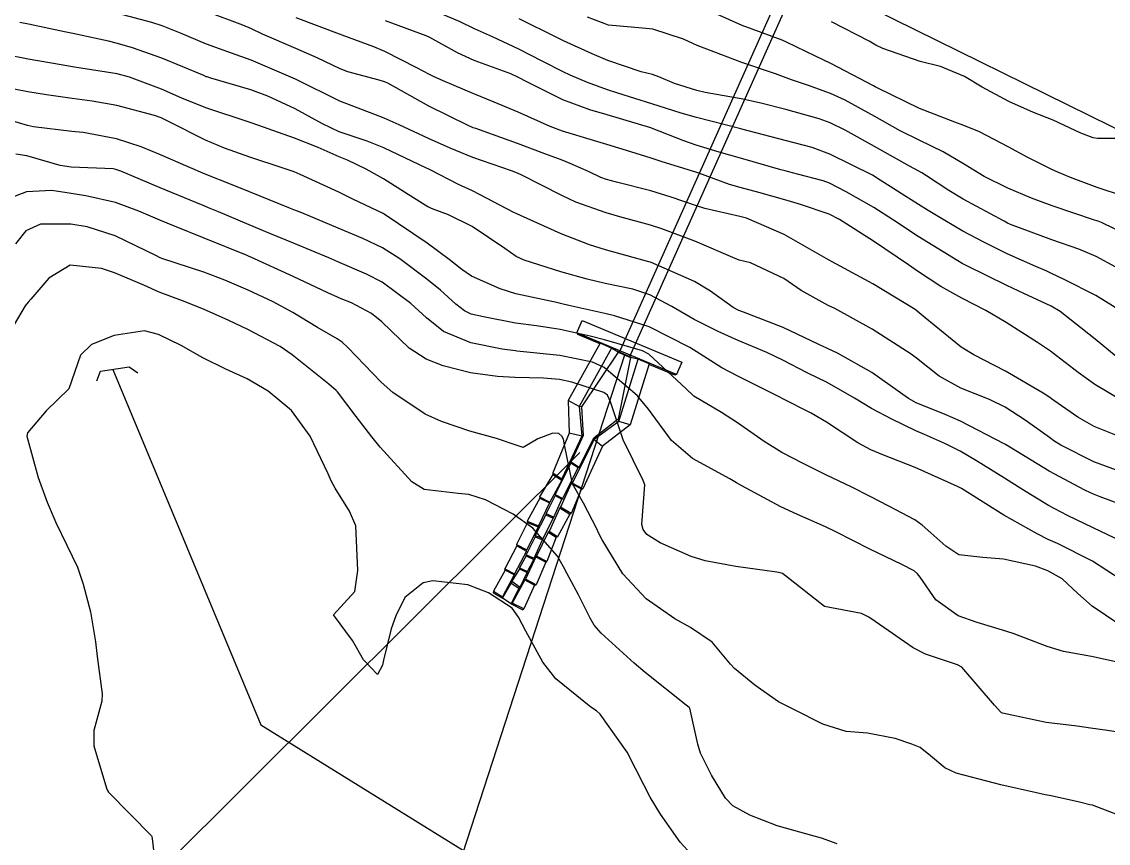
# Model space of a CAD drawing. Header units: metres. Extents: x 298520 to 308411, y 7433745 to 7450750.
# Drawn here: x 299781.34 to 299830.06, y 7449517.86 to 7449554.69 of the extents above; entities that cross this region are included whole.
import ezdxf

# ---------------------------------------------------------------- set-up
doc = ezdxf.new("R2010")
doc.units = ezdxf.units.M
doc.header["$LTSCALE"] = 10
doc.linetypes.add('CONTINUO', pattern=[0])
doc.linetypes.add('TRACEJADO', pattern=[8.7, 8, -0.7])
for name, color, linetype in [('Curvas de Nivel 1m', 11, 'Continuous'), ('Curvas de Nivel 5m', 15, 'Continuous'), ('GALERIA', 45, 'Continuous'), ('Hidrografia', 140, 'Continuous'), ('Linha Férrea', 251, 'TRACKS'), ('Pontes e viadutos', 190, 'Continuous'), ('TEXTO', 45, 'Continuous')]:
    doc.layers.add(name, color=color, linetype=linetype)
doc.linetypes.add('TRACKS', pattern='A,0.15,[130,ltypeshp.shx,S=0.25,R=0,X=0,Y=0],0.15', length=0.3)

msp = doc.modelspace()

# ---------------------------------------------------------------- linework, layer by layer
at = {"layer": 'Curvas de Nivel 1m', "flags": 128}
for points, elevation in [([(299830.545, 7449534.539), (299829.412, 7449534.955), (299827.926, 7449535.712), (299827.616, 7449535.908), (299827.426, 7449536.046), (299826.337, 7449536.828), (299825.44, 7449537.412), (299824.73, 7449537.747), (299823.448, 7449538.268), (299822.482, 7449538.803), (299821.461, 7449539.602), (299821.216, 7449539.792), (299819.479, 7449540.9), (299817.803, 7449541.827), (299817.494, 7449541.975), (299816.295, 7449542.642), (299815.506, 7449543.183), (299814.02, 7449543.875), (299813.515, 7449544.006), (299813.325, 7449544.074), (299811.527, 7449544.855), (299810.048, 7449545.412), (299809.538, 7449545.574), (299808.164, 7449545.944), (299807.545, 7449546.122), (299806.187, 7449546.608), (299805.552, 7449546.899), (299803.735, 7449547.825), (299803.562, 7449547.905), (299803.307, 7449548.003), (299801.569, 7449548.604), (299800.553, 7449549.016), (299799.577, 7449549.45), (299798.26, 7449550.063), (299797.587, 7449550.37), (299797.12, 7449550.547), (299795.598, 7449551.127), (299793.613, 7449552.12), (299791.621, 7449552.968), (299790.75, 7449553.279), (299789.628, 7449553.683), (299788.453, 7449554.182), (299787.638, 7449554.508), (299787.176, 7449554.659), (299785.646, 7449555.062)], 713), ([(299831.295, 7449535.801), (299829.431, 7449536.545), (299828.702, 7449536.967), (299827.614, 7449537.717), (299827.515, 7449537.791), (299827.444, 7449537.839), (299827.138, 7449538.031), (299825.456, 7449539.029), (299824.027, 7449539.754), (299823.468, 7449540.098), (299821.854, 7449541.418), (299821.492, 7449541.717), (299821.393, 7449541.791), (299819.504, 7449542.937), (299817.866, 7449543.826), (299817.516, 7449544.012), (299817.098, 7449544.257), (299815.532, 7449545.157), (299813.843, 7449545.877), (299813.544, 7449545.961), (299811.965, 7449546.321), (299811.548, 7449546.445), (299810.46, 7449546.825), (299809.555, 7449547.106), (299808.007, 7449547.497), (299807.56, 7449547.611), (299807.31, 7449547.704), (299806.775, 7449547.962), (299805.933, 7449548.341), (299805.568, 7449548.477), (299804.795, 7449548.763), (299803.575, 7449549.229), (299801.702, 7449549.899), (299801.582, 7449549.939), (299801.525, 7449549.963), (299801.386, 7449550.023), (299799.596, 7449550.902), (299797.748, 7449551.932), (299797.612, 7449551.993), (299797.365, 7449552.074), (299795.961, 7449552.439), (299795.618, 7449552.577), (299794.592, 7449553.075), (299793.627, 7449553.493), (299792.136, 7449554.135), (299791.636, 7449554.365), (299791.248, 7449554.536), (299789.647, 7449555.139)], 714), ([(299830.678, 7449541.678), (299829.5, 7449542.423), (299828.085, 7449543.127), (299827.51, 7449543.41), (299827.307, 7449543.509), (299826.807, 7449543.721), (299825.521, 7449544.289), (299824.475, 7449544.804), (299823.536, 7449545.306), (299822.729, 7449545.772), (299821.99, 7449546.226), (299821.55, 7449546.502), (299819.673, 7449547.698), (299819.562, 7449547.766), (299819.486, 7449547.811), (299817.572, 7449548.757), (299816.782, 7449549.049), (299815.578, 7449549.369), (299813.631, 7449549.88), (299813.583, 7449549.894), (299811.59, 7449550.394), (299810.914, 7449550.589), (299809.599, 7449551.014), (299808.062, 7449551.489), (299807.608, 7449551.632), (299806.715, 7449551.963), (299805.935, 7449552.294), (299805.618, 7449552.442), (299804.698, 7449552.913), (299803.627, 7449553.456), (299802.444, 7449554.012), (299801.638, 7449554.376), (299800.995, 7449554.678), (299799.651, 7449555.256)], 717), ([(299831.53, 7449544.82), (299829.762, 7449545.688), (299829.599, 7449545.745), (299829.544, 7449545.766), (299829.436, 7449545.799), (299827.55, 7449546.441), (299826.616, 7449546.787), (299825.558, 7449547.232), (299824.5, 7449547.751), (299823.568, 7449548.312), (299822.658, 7449548.858), (299821.579, 7449549.376), (299820.731, 7449549.799), (299819.592, 7449550.435), (299818.26, 7449551.167), (299817.608, 7449551.478), (299816.573, 7449551.846), (299815.851, 7449552.092), (299815.616, 7449552.181), (299815.132, 7449552.351), (299813.623, 7449552.859), (299812.065, 7449553.459), (299811.63, 7449553.623), (299811.436, 7449553.708), (299811.011, 7449553.909), (299809.639, 7449554.361), (299809.17, 7449554.404), (299807.642, 7449554.529), (299806.715, 7449554.896)], 719), ([(299831.384, 7449532.769), (299829.689, 7449533.388), (299829.391, 7449533.513), (299829.269, 7449533.569), (299829.001, 7449533.696), (299827.405, 7449534.535), (299825.45, 7449535.74), (299825.423, 7449535.755), (299825.389, 7449535.774), (299823.433, 7449536.783), (299822.751, 7449537.086), (299821.441, 7449537.603), (299821.106, 7449537.793), (299819.454, 7449538.963), (299817.915, 7449539.825), (299817.466, 7449540.036), (299817.088, 7449540.217), (299815.48, 7449540.983), (299813.702, 7449541.666), (299813.491, 7449541.747), (299813.24, 7449541.884), (299812.219, 7449542.618), (299811.504, 7449543.045), (299809.539, 7449543.904), (299809.513, 7449543.91), (299809.458, 7449543.931), (299807.521, 7449544.461), (299806.791, 7449544.694), (299805.531, 7449545.178), (299803.698, 7449545.998), (299803.544, 7449546.071), (299803.407, 7449546.139), (299801.554, 7449547.103), (299800.925, 7449547.398), (299799.653, 7449548.049), (299799.592, 7449548.078), (299799.563, 7449548.091), (299799.49, 7449548.125), (299797.573, 7449549.04), (299796.831, 7449549.337), (299795.579, 7449549.758), (299794.818, 7449550.108), (299793.593, 7449550.785), (299792.378, 7449551.356), (299791.605, 7449551.635), (299789.816, 7449552.167), (299789.658, 7449552.214), (299789.613, 7449552.227), (299789.51, 7449552.275), (299787.622, 7449553.055), (299786.309, 7449553.52), (299785.628, 7449553.719), (299785.228, 7449553.815), (299783.632, 7449554.156), (299783.25, 7449554.244), (299781.638, 7449554.576), (299781.252, 7449554.652)], 712), ([(299830.412, 7449539.681), (299829.474, 7449540.457), (299827.898, 7449541.706), (299827.495, 7449541.945), (299826.277, 7449542.505), (299825.504, 7449542.862), (299823.69, 7449543.758), (299823.514, 7449543.851), (299823.307, 7449543.972), (299821.532, 7449545.067), (299820.433, 7449545.801), (299819.548, 7449546.368), (299818.309, 7449547.069), (299817.559, 7449547.452), (299817.28, 7449547.554), (299816.13, 7449547.851), (299815.674, 7449547.969), (299815.564, 7449547.999), (299815.376, 7449548.051), (299813.57, 7449548.571), (299812.614, 7449548.848), (299811.576, 7449549.161), (299811.022, 7449549.353), (299809.583, 7449549.915), (299809.544, 7449549.93), (299807.591, 7449550.51), (299806.811, 7449550.745), (299805.601, 7449551.191), (299803.994, 7449551.996), (299803.615, 7449552.196), (299803.273, 7449552.347), (299801.622, 7449552.959), (299800.885, 7449553.29), (299799.632, 7449553.977), (299799.469, 7449554.052), (299797.643, 7449554.737)], 716), ([(299830.394, 7449543.681), (299829.52, 7449544.164), (299828.735, 7449544.488), (299827.531, 7449544.918), (299825.673, 7449545.606), (299825.542, 7449545.661), (299825.384, 7449545.742), (299823.553, 7449546.741), (299822.909, 7449547.123), (299821.903, 7449547.785), (299821.696, 7449547.92), (299821.565, 7449547.989), (299821.148, 7449548.213), (299819.576, 7449549.096), (299818.259, 7449549.823), (299817.588, 7449550.157), (299817.089, 7449550.339), (299815.596, 7449550.752), (299814.418, 7449551.055), (299813.603, 7449551.233), (299811.984, 7449551.52), (299811.608, 7449551.603), (299810.606, 7449551.915), (299809.907, 7449552.217), (299809.617, 7449552.321), (299809.108, 7449552.445), (299807.623, 7449552.949), (299806.913, 7449553.248), (299805.631, 7449553.833), (299805.333, 7449553.983), (299803.645, 7449554.816)], 718), ([(299831.366, 7449549.457), (299829.581, 7449549.452), (299829.376, 7449549.487), (299828.823, 7449549.698), (299827.592, 7449550.283), (299826.702, 7449550.617), (299825.604, 7449551.113), (299824.411, 7449551.752), (299823.618, 7449552.228), (299822.536, 7449552.69), (299821.624, 7449552.914), (299819.953, 7449553.484), (299819.631, 7449553.643), (299819.343, 7449553.813), (299817.646, 7449554.691)], 721), ([(299831.364, 7449531.053), (299830.044, 7449531.683), (299829.376, 7449532.007), (299828.226, 7449532.552), (299827.386, 7449532.995), (299826.176, 7449533.732), (299825.4, 7449534.231), (299824.157, 7449535.007), (299823.418, 7449535.439), (299822.765, 7449535.77), (299821.821, 7449536.178), (299821.429, 7449536.353), (299820.357, 7449536.877), (299819.438, 7449537.345), (299818.676, 7449537.818), (299817.45, 7449538.523), (299816.557, 7449538.946), (299815.46, 7449539.52), (299814.755, 7449539.867), (299813.471, 7449540.405), (299812.57, 7449540.8), (299811.484, 7449541.346), (299810.491, 7449541.92), (299809.498, 7449542.449), (299808.742, 7449542.696), (299807.503, 7449542.961), (299806.694, 7449543.151), (299805.508, 7449543.471), (299803.87, 7449543.996), (299803.515, 7449544.169), (299803.006, 7449544.52), (299801.535, 7449545.503), (299800.474, 7449546.036), (299799.784, 7449546.286), (299799.546, 7449546.397), (299798.664, 7449546.947), (299797.559, 7449547.64), (299797.286, 7449547.8), (299796.789, 7449548.082), (299795.951, 7449548.479), (299795.568, 7449548.64), (299794.626, 7449549.056), (299793.576, 7449549.47), (299791.67, 7449550.139), (299791.583, 7449550.169), (299791.542, 7449550.182), (299789.593, 7449550.823), (299788.513, 7449551.267), (299787.605, 7449551.66), (299786.165, 7449552.204), (299785.614, 7449552.348), (299783.986, 7449552.604), (299783.617, 7449552.668), (299783.1, 7449552.764), (299781.62, 7449553.018), (299780.566, 7449553.22)], 711), ([(299830.535, 7449527.678), (299829.331, 7449528.483), (299828.7, 7449529.063), (299827.985, 7449529.71), (299827.348, 7449530.073), (299826.8, 7449530.277), (299825.356, 7449530.602), (299824.436, 7449530.67), (299823.358, 7449530.794), (299822.774, 7449531.176), (299822.103, 7449531.779), (299821.714, 7449532.123), (299821.379, 7449532.364), (299820.22, 7449532.966), (299819.389, 7449533.401), (299818.555, 7449533.818), (299817.401, 7449534.379), (299816.372, 7449534.882), (299815.416, 7449535.378), (299814.636, 7449535.868), (299813.431, 7449536.704), (299812.717, 7449537.172), (299811.48, 7449537.909), (299811.456, 7449537.923), (299811.126, 7449538.234), (299809.461, 7449539.78), (299809.179, 7449539.933), (299807.47, 7449540.436), (299806.834, 7449540.598), (299805.477, 7449540.897), (299804.42, 7449541.05), (299803.485, 7449541.174), (299802.044, 7449541.458), (299801.489, 7449541.583), (299801.187, 7449541.722), (299800.802, 7449542.03), (299800.112, 7449542.653), (299799.504, 7449543.15), (299798.296, 7449544.062), (299797.52, 7449544.55), (299796.635, 7449544.974), (299795.533, 7449545.428), (299793.892, 7449546.117), (299793.544, 7449546.262), (299793.314, 7449546.354), (299791.552, 7449547.062), (299790.78, 7449547.376), (299789.56, 7449547.854), (299788.795, 7449548.178), (299787.568, 7449548.725), (299786.691, 7449549.084), (299785.581, 7449549.445), (299784.096, 7449549.721), (299783.586, 7449549.772), (299781.868, 7449549.978), (299781.59, 7449550.039), (299780.79, 7449550.272)], 709), ([(299831.146, 7449525.83), (299829.308, 7449526.227), (299828.056, 7449526.455), (299827.313, 7449526.683), (299825.791, 7449527.262), (299825.32, 7449527.418), (299824.183, 7449527.751), (299823.326, 7449528.052), (299822.326, 7449528.768), (299821.63, 7449529.786), (299821.511, 7449529.944), (299821.356, 7449530.066), (299820.798, 7449530.356), (299819.365, 7449531.038), (299817.845, 7449531.825), (299817.375, 7449532.053), (299816.129, 7449532.597), (299815.384, 7449532.949), (299813.631, 7449533.878), (299813.395, 7449534.019), (299813.09, 7449534.192), (299811.411, 7449535.104), (299810.475, 7449535.919), (299809.437, 7449537.322), (299808.937, 7449537.935), (299807.455, 7449539.184), (299806.929, 7449539.429), (299805.46, 7449539.734), (299803.544, 7449539.927), (299803.472, 7449539.933), (299802.877, 7449540.006), (299801.476, 7449540.288), (299800.252, 7449540.81), (299799.487, 7449541.409), (299798.78, 7449542.057), (299797.502, 7449543.016), (299796.804, 7449543.379), (299795.511, 7449543.928), (299795.113, 7449544.104), (299793.523, 7449544.77), (299792.459, 7449545.201), (299791.535, 7449545.581), (299790.154, 7449546.161), (299789.72, 7449546.343), (299789.545, 7449546.416), (299789.14, 7449546.582), (299787.553, 7449547.245), (299785.778, 7449547.991), (299785.562, 7449548.072), (299785.443, 7449548.093), (299783.562, 7449548.164), (299783.066, 7449548.245), (299781.569, 7449548.678), (299781.079, 7449548.758)], 708), ([(299831.263, 7449522.727), (299830.029, 7449522.919), (299829.266, 7449523.019), (299828.671, 7449523.103), (299827.268, 7449523.272), (299825.314, 7449523.699), (299825.273, 7449523.712), (299825.235, 7449523.74), (299824.964, 7449524.057), (299823.496, 7449525.758), (299823.304, 7449525.855), (299821.864, 7449526.337), (299821.311, 7449526.62), (299819.608, 7449527.807), (299819.326, 7449528.003), (299818.988, 7449528.154), (299817.333, 7449528.477), (299815.59, 7449529.856), (299815.445, 7449529.95), (299815.354, 7449529.983), (299815.196, 7449530.02), (299813.357, 7449530.266), (299811.984, 7449530.526), (299811.361, 7449530.715), (299809.961, 7449531.33), (299809.371, 7449531.707), (299809.21, 7449531.932), (299809.15, 7449532.157), (299809.272, 7449533.931), (299809.211, 7449534.117), (299808.308, 7449535.941), (299807.742, 7449537.645), (299807.602, 7449537.948), (299807.444, 7449538.07), (299806.004, 7449538.527), (299805.45, 7449538.645), (299804.735, 7449538.706), (299803.454, 7449538.748), (299802.677, 7449538.785), (299801.457, 7449538.946), (299800.231, 7449539.269), (299799.466, 7449539.562), (299798.714, 7449540.058), (299797.485, 7449541.24), (299797.028, 7449541.616), (299796.123, 7449542.091), (299795.667, 7449542.269), (299795.495, 7449542.341), (299795.064, 7449542.538), (299793.504, 7449543.267), (299791.609, 7449544.139), (299791.514, 7449544.181), (299791.447, 7449544.208), (299789.525, 7449544.992), (299788.194, 7449545.522), (299787.537, 7449545.791), (299786.59, 7449546.2), (299785.547, 7449546.593), (299784.207, 7449546.888), (299783.55, 7449546.984), (299782.682, 7449547.118), (299781.551, 7449547.064), (299779.577, 7449546.323)], 707), ([(299831.221, 7449518.847), (299829.358, 7449519.561), (299829.231, 7449519.59), (299828.765, 7449519.697), (299827.501, 7449519.982), (299827.236, 7449520.037), (299826.841, 7449520.12), (299825.24, 7449520.484), (299824.263, 7449520.73), (299823.245, 7449521.009), (299822.729, 7449521.249), (299822.09, 7449521.777), (299821.623, 7449522.151), (299821.258, 7449522.31), (299820.506, 7449522.552), (299819.263, 7449522.794), (299818.312, 7449522.873), (299817.267, 7449523.198), (299815.954, 7449523.853), (299815.278, 7449524.202), (299814.208, 7449524.952), (299813.3, 7449525.693), (299813.126, 7449525.883), (299812.293, 7449526.875), (299811.319, 7449527.534), (299810.624, 7449527.917), (299809.336, 7449528.817), (299808.299, 7449529.941), (299807.368, 7449531.469), (299807.202, 7449531.783), (299807.126, 7449531.954), (299806.522, 7449533.101), (299806.029, 7449533.97), (299805.672, 7449535.724), (299805.63, 7449535.977), (299805.563, 7449536.117), (299805.425, 7449536.231), (299805.158, 7449536.25), (299804.483, 7449535.989), (299803.816, 7449535.597), (299803.419, 7449535.738), (299802.623, 7449536.008), (299801.426, 7449536.335), (299800.154, 7449536.763), (299799.433, 7449537.099), (299797.975, 7449538.065), (299797.45, 7449538.524), (299795.962, 7449540.093), (299795.707, 7449540.329), (299795.477, 7449540.479), (299794.604, 7449540.986), (299793.488, 7449541.651), (299792.614, 7449542.129), (299791.498, 7449542.651), (299790.444, 7449543.098), (299789.506, 7449543.457), (299787.624, 7449544.077), (299787.512, 7449544.12), (299787.374, 7449544.191), (299785.526, 7449545.092), (299784.27, 7449545.491), (299783.534, 7449545.616), (299782.174, 7449545.613), (299781.529, 7449545.31), (299781.052, 7449544.735)], 706), ([(299811.199, 7449517.553), (299810.87, 7449517.913), (299809.981, 7449519.163), (299809.516, 7449519.927), (299809.238, 7449520.484), (299808.492, 7449521.938), (299807.27, 7449523.65), (299807.114, 7449523.795), (299806.851, 7449523.956), (299805.292, 7449525.237), (299804.707, 7449525.986), (299803.945, 7449527.365), (299803.614, 7449527.997), (299803.329, 7449528.395), (299802.27, 7449529.085), (299801.344, 7449529.445), (299799.767, 7449529.626), (299799.345, 7449529.539), (299798.514, 7449528.879), (299798.12, 7449528.062), (299797.903, 7449527.478), (299797.558, 7449526.067), (299797.517, 7449525.85), (299797.293, 7449525.429), (299796.66, 7449526.08), (299796.177, 7449526.953), (299795.323, 7449528.1), (299796.275, 7449529.149), (299796.414, 7449530.084), (299796.368, 7449531.09), (299796.318, 7449532.086), (299796.042, 7449532.753), (299795.39, 7449533.776), (299795.219, 7449534.102), (299795.085, 7449534.415), (299794.274, 7449536.111), (299793.434, 7449537.255), (299792.392, 7449538.131), (299791.451, 7449538.676), (299790.495, 7449539.117), (299789.465, 7449539.622), (299788.488, 7449540.18), (299787.478, 7449540.675), (299786.848, 7449540.827), (299785.477, 7449540.623), (299784.468, 7449540.225), (299783.966, 7449539.735), (299783.443, 7449538.24), (299782.431, 7449537.252), (299781.604, 7449536.258), (299781.573, 7449536.106), (299782.081, 7449534.253), (299782.48, 7449533.151), (299782.869, 7449532.245), (299783.363, 7449531.225), (299783.844, 7449530.235), (299784.1, 7449529.474), (299784.421, 7449528.229), (299784.651, 7449526.885), (299784.728, 7449526.226), (299784.952, 7449524.557), (299784.931, 7449524.224), (299784.569, 7449522.922), (299784.565, 7449522.227), (299785.132, 7449520.323), (299785.178, 7449520.221), (299785.232, 7449520.147), (299787.153, 7449518.191), (299787.173, 7449518.161), (299787.2, 7449517.948), (299787.399, 7449516.188)], 704)]:
    msp.add_lwpolyline(points, dxfattribs=dict(at, elevation=elevation))
at = {"layer": 'Curvas de Nivel 5m', "flags": 128}
for points, elevation in [([(299830.743, 7449546.866), (299829.559, 7449547.26), (299828.367, 7449547.702), (299827.797, 7449547.94), (299827.566, 7449548.047), (299826.452, 7449548.607), (299825.576, 7449549.086), (299824.283, 7449549.753), (299823.587, 7449550.044), (299823.172, 7449550.184), (299821.598, 7449550.796), (299819.696, 7449551.724), (299819.612, 7449551.77), (299819.539, 7449551.811), (299817.623, 7449552.82), (299816.934, 7449553.148), (299815.632, 7449553.777), (299815.437, 7449553.862), (299813.642, 7449554.517), (299812.506, 7449555.036)], 720), ([(299830.708, 7449537.677), (299829.45, 7449538.428), (299828.716, 7449538.961), (299827.74, 7449539.716), (299827.466, 7449539.923), (299826.891, 7449540.306), (299825.485, 7449541.211), (299824.573, 7449541.749), (299823.498, 7449542.299), (299822.549, 7449542.82), (299821.51, 7449543.505), (299821.098, 7449543.794), (299819.528, 7449544.846), (299818.005, 7449545.825), (299817.545, 7449546.057), (299816.215, 7449546.516), (299815.551, 7449546.707), (299814.395, 7449547.031), (299813.557, 7449547.255), (299813.071, 7449547.4), (299811.707, 7449547.899), (299811.563, 7449547.948), (299810.053, 7449548.407), (299809.569, 7449548.57), (299808.649, 7449548.862), (299807.575, 7449549.18), (299806.981, 7449549.363), (299805.581, 7449549.782), (299805.029, 7449549.986), (299803.592, 7449550.635), (299802.523, 7449551.087), (299801.605, 7449551.459), (299800.24, 7449552.041), (299799.801, 7449552.233), (299799.616, 7449552.327), (299799.049, 7449552.625), (299797.626, 7449553.361), (299797.121, 7449553.571), (299795.714, 7449554.089), (299795.633, 7449554.117), (299795.592, 7449554.132), (299793.644, 7449554.858)], 715), ([(299830.642, 7449529.677), (299829.355, 7449530.509), (299827.784, 7449531.297), (299827.369, 7449531.483), (299826.869, 7449531.725), (299825.381, 7449532.575), (299823.476, 7449533.759), (299823.394, 7449533.808), (299823.299, 7449533.856), (299821.407, 7449534.704), (299819.948, 7449535.271), (299819.418, 7449535.491), (299818.83, 7449535.816), (299817.432, 7449536.737), (299816.731, 7449537.136), (299815.442, 7449537.798), (299815.325, 7449537.861), (299813.452, 7449538.793), (299812.737, 7449539.172), (299811.587, 7449539.908), (299811.464, 7449539.984), (299811.298, 7449540.079), (299809.479, 7449541.017), (299807.921, 7449541.511), (299807.488, 7449541.608), (299805.875, 7449541.974), (299805.559, 7449542.045), (299805.494, 7449542.065), (299805.385, 7449542.09), (299803.498, 7449542.496), (299802.791, 7449542.716), (299801.506, 7449543.285), (299801.066, 7449543.585), (299800.511, 7449544.035), (299799.524, 7449544.758), (299797.59, 7449546.07), (299797.543, 7449546.097), (299796.192, 7449546.733), (299795.552, 7449547.053), (299793.83, 7449547.848), (299793.561, 7449547.955), (299793.065, 7449548.125), (299791.568, 7449548.616), (299790.433, 7449549.019), (299789.575, 7449549.38), (299787.976, 7449550.186), (299787.586, 7449550.376), (299787.299, 7449550.481), (299785.6, 7449550.93), (299784.503, 7449551.127), (299783.603, 7449551.25), (299782.446, 7449551.41), (299781.606, 7449551.549), (299781, 7449551.662)], 710), ([(299817.907, 7449517.829), (299817.207, 7449518.085), (299816.87, 7449518.182), (299815.215, 7449518.644), (299813.98, 7449519.114), (299813.228, 7449519.532), (299812.892, 7449519.885), (299812.265, 7449520.917), (299811.775, 7449521.902), (299811.653, 7449522.3), (299811.297, 7449523.91), (299811.273, 7449523.941), (299811.138, 7449524.048), (299809.297, 7449525.522), (299808.805, 7449525.935), (299807.316, 7449527.281), (299807.004, 7449527.639), (299806.825, 7449527.957), (299806.302, 7449529.002), (299805.784, 7449529.974), (299805.637, 7449530.257), (299805.36, 7449530.729), (299804.256, 7449531.991), (299803.379, 7449532.62), (299802.141, 7449533.257), (299801.388, 7449533.499), (299800.907, 7449533.546), (299799.39, 7449533.727), (299798.833, 7449534.056), (299797.416, 7449535.612), (299797.043, 7449536.076), (299796.332, 7449536.986), (299795.501, 7449538.099), (299795.444, 7449538.165), (299795.115, 7449538.436), (299793.467, 7449539.758), (299792.925, 7449540.125), (299791.48, 7449540.892), (299790.621, 7449541.289), (299789.489, 7449541.809), (299788.544, 7449542.179), (299787.497, 7449542.571), (299786.81, 7449542.887), (299785.505, 7449543.428), (299784.909, 7449543.621), (299783.508, 7449543.77), (299782.555, 7449543.197), (299781.751, 7449542.257), (299781.63, 7449542.12), (299781.49, 7449541.958), (299780.505, 7449540.275)], 705)]:
    msp.add_lwpolyline(points, dxfattribs=dict(at, elevation=elevation))
at = {"layer": 'GALERIA', "linetype": 'TRACEJADO', "flags": 128}
for points in [[(299828.711, 7449586.289), (299818.491, 7449563.044), (299808.132, 7449539.854)], [(299829.443, 7449585.967), (299818.947, 7449562.84), (299808.593, 7449539.661)], [(299806.467, 7449541.3), (299810.938, 7449539.421)]]:
    msp.add_lwpolyline(points, dxfattribs=at)
at = {"layer": 'GALERIA', "linetype": 'CONTINUO'}
for points in [[(299810.938, 7449539.421, 709.531), (299810.697, 7449538.874, 709.534), (299806.235, 7449540.749, 709.485), (299806.467, 7449541.3, 709.485)], [(299807.271, 7449540.277, 708.75), (299805.838, 7449537.711, 706.701), (299805.887, 7449536.249, 706.643)], [(299806.235, 7449540.749, 709.485), (299806.252, 7449540.678, 708.879), (299807.216, 7449540.273, 708.625), (299807.271, 7449540.277, 708.75)], [(299808.085, 7449539.874, 706.083), (299807.791, 7449540.059, 708.776), (299807.271, 7449540.277, 708.75)], [(299807.791, 7449540.059, 708.776), (299806.327, 7449537.438, 706.701), (299805.838, 7449537.711, 706.701)], [(299808.085, 7449539.874, 706.083), (299806.443, 7449537.43, 706.031), (299806.327, 7449537.438, 706.701)], [(299808.062, 7449539.904, 707.023), (299808.085, 7449539.874, 706.083), (299808.639, 7449539.641, 706.093), (299808.685, 7449539.643, 707.061)], [(299808.685, 7449539.643, 707.061), (299808.062, 7449539.904, 707.023)], [(299809.476, 7449539.354, 708.722), (299808.627, 7449536.612, 706.727), (299807.386, 7449535.655, 706.68)], [(299808.639, 7449539.641, 706.093), (299808.076, 7449536.868, 706.017), (299808.115, 7449536.77, 706.727)], [(299808.627, 7449536.612, 706.727), (299808.115, 7449536.77, 706.727), (299808.979, 7449539.563, 708.738)], [(299809.476, 7449539.354, 708.722), (299808.979, 7449539.563, 708.738), (299808.639, 7449539.641, 706.093)], [(299810.697, 7449538.874, 709.534), (299810.629, 7449538.839, 708.545), (299809.501, 7449539.313, 708.514), (299809.476, 7449539.354, 708.722)], [(299806.327, 7449537.438, 706.701), (299806.459, 7449536.11, 706.54), (299805.887, 7449536.249, 706.643)], [(299806.443, 7449537.43, 706.031), (299806.514, 7449536.138, 705.986), (299806.459, 7449536.11, 706.54)], [(299808.076, 7449536.868, 706.017), (299806.985, 7449536.022, 705.989), (299807.006, 7449535.956, 706.712)], [(299808.115, 7449536.77, 706.727), (299807.006, 7449535.956, 706.712), (299807.386, 7449535.655, 706.68)], [(299805.887, 7449536.249, 706.643), (299805.151, 7449534.474, 706.652), (299805.556, 7449534.197, 706.642)], [(299806.459, 7449536.11, 706.54), (299805.556, 7449534.197, 706.642)], [(299806.514, 7449536.138, 705.986), (299805.974, 7449534.957, 705.958), (299806.329, 7449534.724, 705.946), (299806.985, 7449536.022, 705.989)], [(299807.006, 7449535.956, 706.712), (299806.026, 7449534.008, 706.667)], [(299807.386, 7449535.655, 706.68), (299806.497, 7449533.751, 706.653), (299806.026, 7449534.008, 706.667)], [(299805.974, 7449534.957, 705.958), (299805.959, 7449534.91, 705.458), (299806.292, 7449534.7, 705.446), (299806.329, 7449534.724, 705.946)], [(299805.151, 7449534.474, 706.652), (299805.149, 7449534.399, 706.072), (299805.556, 7449534.14, 706.072), (299805.556, 7449534.197, 706.642)], [(299805.959, 7449534.91, 705.458), (299805.262, 7449533.493, 705.458), (299805.606, 7449533.321, 705.446), (299806.292, 7449534.7, 705.446)], [(299805.149, 7449534.399, 706.072), (299804.551, 7449533.386, 706.058), (299805.012, 7449533.156, 706.042)], [(299805.556, 7449534.14, 706.072), (299805.012, 7449533.156, 706.042)], [(299805.976, 7449533.984, 706.087), (299805.494, 7449532.925, 706.08)], [(299806.026, 7449534.008, 706.667), (299805.976, 7449533.984, 706.087), (299806.443, 7449533.752, 706.087), (299806.497, 7449533.751, 706.653)], [(299805.262, 7449533.493, 705.458), (299805.256, 7449533.445, 704.958), (299805.561, 7449533.29, 704.946), (299805.606, 7449533.321, 705.446)], [(299806.443, 7449533.752, 706.087), (299805.978, 7449532.637, 706.053), (299805.494, 7449532.925, 706.08)], [(299804.565, 7449533.332, 705.468), (299804.009, 7449532.307, 705.451), (299804.511, 7449532.096, 705.429)], [(299805.011, 7449533.118, 705.468), (299804.511, 7449532.096, 705.429)], [(299804.551, 7449533.386, 706.058), (299804.565, 7449533.332, 705.468), (299805.011, 7449533.118, 705.468), (299805.012, 7449533.156, 706.042)], [(299805.256, 7449533.445, 704.958), (299804.853, 7449532.641, 704.958), (299805.2, 7449532.481, 704.946), (299805.561, 7449533.29, 704.946)], [(299804.844, 7449532.589, 704.458), (299804.368, 7449531.655, 704.458), (299804.714, 7449531.516, 704.446), (299805.171, 7449532.44, 704.446)], [(299804.853, 7449532.641, 704.958), (299804.844, 7449532.589, 704.458), (299805.171, 7449532.44, 704.446), (299805.2, 7449532.481, 704.946)], [(299805.465, 7449532.895, 705.482), (299804.993, 7449531.834, 705.436)], [(299805.919, 7449532.62, 705.482), (299805.363, 7449531.593, 705.383), (299804.993, 7449531.834, 705.436)], [(299805.494, 7449532.925, 706.08), (299805.465, 7449532.895, 705.482), (299805.919, 7449532.62, 705.482), (299805.978, 7449532.637, 706.053)], [(299804.014, 7449532.245, 704.832), (299803.528, 7449531.252, 704.81), (299803.98, 7449531.009, 704.81)], [(299804.495, 7449532.04, 704.832), (299803.98, 7449531.009, 704.81)], [(299804.009, 7449532.307, 705.451), (299804.014, 7449532.245, 704.832), (299804.495, 7449532.04, 704.832), (299804.511, 7449532.096, 705.429)], [(299804.356, 7449531.602, 703.958), (299803.96, 7449530.79, 703.958), (299804.32, 7449530.635, 703.946), (299804.685, 7449531.47, 703.946)], [(299804.368, 7449531.655, 704.458), (299804.356, 7449531.602, 703.958), (299804.685, 7449531.47, 703.946), (299804.714, 7449531.516, 704.446)], [(299804.949, 7449531.802, 704.807), (299804.419, 7449530.734, 704.772)], [(299805.308, 7449531.584, 704.807), (299804.884, 7449530.488, 704.764), (299804.419, 7449530.734, 704.772)], [(299804.993, 7449531.834, 705.436), (299804.949, 7449531.802, 704.807), (299805.308, 7449531.584, 704.807), (299805.363, 7449531.593, 705.383)], [(299803.537, 7449531.188, 704.177), (299803, 7449530.163, 704.104), (299803.438, 7449529.941, 704.115)], [(299803.528, 7449531.252, 704.81), (299803.537, 7449531.188, 704.177), (299803.969, 7449530.959, 704.177), (299803.98, 7449531.009, 704.81)], [(299803.969, 7449530.959, 704.177), (299803.438, 7449529.941, 704.115)], [(299803.957, 7449530.742, 703.458), (299803.657, 7449530.213, 703.458), (299804.024, 7449530.037, 703.446), (299804.294, 7449530.58, 703.446)], [(299804.384, 7449530.699, 704.136), (299803.929, 7449529.703, 703.936)], [(299803.96, 7449530.79, 703.958), (299803.957, 7449530.742, 703.458), (299804.294, 7449530.58, 703.446), (299804.32, 7449530.635, 703.946)], [(299804.419, 7449530.734, 704.772), (299804.384, 7449530.699, 704.136), (299804.833, 7449530.456, 704.136), (299804.884, 7449530.488, 704.764)], [(299803.015, 7449530.099, 703.531), (299802.493, 7449529.16, 703.489), (299802.889, 7449528.904, 703.5)], [(299803.438, 7449529.941, 704.115), (299803.424, 7449529.896, 703.531), (299803.015, 7449530.099, 703.531), (299803, 7449530.163, 704.104)], [(299803.651, 7449530.17, 702.958), (299803.317, 7449529.604, 702.882), (299803.692, 7449529.346, 702.886), (299803.997, 7449530.001, 702.946)], [(299803.657, 7449530.213, 703.458), (299803.651, 7449530.17, 702.958), (299803.997, 7449530.001, 702.946), (299804.024, 7449530.037, 703.446)], [(299804.833, 7449530.456, 704.136), (299804.401, 7449529.448, 703.965), (299803.929, 7449529.703, 703.936)], [(299803.424, 7449529.896, 703.531), (299802.889, 7449528.904, 703.5)], [(299803.317, 7449529.604, 702.882), (299803.291, 7449529.521, 702.27), (299803.628, 7449529.302, 702.23), (299803.692, 7449529.346, 702.886)], [(299803.904, 7449529.671, 703.501), (299803.337, 7449528.619, 703.443)], [(299803.929, 7449529.703, 703.936), (299803.904, 7449529.671, 703.501), (299804.333, 7449529.428, 703.501), (299804.401, 7449529.448, 703.965)], [(299802.493, 7449529.16, 703.489), (299802.479, 7449529.094, 702.252), (299802.901, 7449528.846, 702.266), (299802.889, 7449528.904, 703.5)], [(299803.628, 7449529.302, 702.23), (299803.286, 7449528.59, 702.226), (299802.901, 7449528.846, 702.266), (299803.291, 7449529.521, 702.27)], [(299804.333, 7449529.428, 703.501), (299803.846, 7449528.366, 703.501), (299803.337, 7449528.619, 703.443)], [(299803.337, 7449528.619, 703.443), (299803.286, 7449528.59, 702.226), (299803.806, 7449528.318, 702.354), (299803.846, 7449528.366, 703.501)]]:
    msp.add_polyline3d(points, dxfattribs=at)
at = {"layer": 'Hidrografia'}
msp.add_lwpolyline([(299785.426, 7449539.105), (299792.057, 7449523.164), (299804.965, 7449515.175), (299804.793, 7449510.024), (299805.996, 7449496.286), (299811.67, 7449485.64), (299811.337, 7449475.96), (299807.555, 7449470.98)], dxfattribs=at)
at = {"layer": 'Linha Férrea', "flags": 128}
msp.add_lwpolyline([(298729.261, 7450749.95), (298734.809, 7450730.65), (298742.343, 7450703.451), (298750.119, 7450676.237), (298757.889, 7450649.199), (298765.189, 7450623.712), (298769.985, 7450606.424), (298776.494, 7450583.287), (298783.055, 7450560.248), (298788.164, 7450542.214), (298793.821, 7450521.584), (298798.125, 7450506.606), (298804.386, 7450484.418), (298809.295, 7450466.837), (298814.551, 7450448.858), (298819.559, 7450431.225), (298826.267, 7450408.649), (298831.926, 7450389.314), (298837.135, 7450370.779), (298842.092, 7450352.398), (298847.802, 7450331.823), (298852.149, 7450316.412), (298858.34, 7450294.769), (298862.969, 7450278.965), (298867.952, 7450260.088), (298870.924, 7450249.95), (298873.722, 7450238.982), (298878.355, 7450222.697), (298882.025, 7450210.358), (298885.603, 7450197.651), (298890.189, 7450181.049), (298894.637, 7450166.006), (298898.995, 7450149.812), (298904.361, 7450131.79), (298908.122, 7450117.709), (298911.93, 7450103.946), (298916.104, 7450089.039), (298920.554, 7450073.399), (298923.212, 7450064.319), (298926.468, 7450052.577), (298930.321, 7450038.956), (298934.723, 7450023.223), (298938.252, 7450011.622), (298941.509, 7449999.193), (298944.399, 7449989.651), (298947.701, 7449977.682), (298952.335, 7449961.49), (298956.967, 7449946.581), (298961.92, 7449929.017), (298965.909, 7449915.258), (298970.082, 7449900.905), (298973.936, 7449887.787), (298977.788, 7449874.853), (298981.549, 7449862.469), (298986.366, 7449847.197), (298989.852, 7449836.37), (298994.575, 7449822.337), (298999.437, 7449807.292), (299004.068, 7449794.269), (299008.7, 7449781.657), (299013.057, 7449770.328), (299018.285, 7449757.718), (299022.322, 7449748.037), (299026.817, 7449737.63), (299031.861, 7449726.852), (299036.814, 7449716.896), (299043.096, 7449705.205), (299047.821, 7449696.534), (299054.335, 7449685.572), (299060.664, 7449675.852), (299069.469, 7449663.104), (299077.541, 7449652.872), (299085.429, 7449643.336), (299089.832, 7449637.784), (299098.728, 7449628.561), (299107.993, 7449618.793), (299117.442, 7449610.031), (299127.077, 7449601.223), (299138.453, 7449591.782), (299150.409, 7449582.651), (299162.779, 7449573.982), (299174.004, 7449567.002), (299185.962, 7449560.295), (299199.698, 7449553.222), (299213.253, 7449547.024), (299227.033, 7449541.5), (299241.999, 7449536.525), (299258.424, 7449531.831), (299277.224, 7449527.814), (299295.935, 7449525.032), (299311.589, 7449523.57), (299326.876, 7449522.883), (299340.975, 7449522.747), (299353.572, 7449523.111), (299369.274, 7449524.069), (299382.826, 7449525.211), (299396.609, 7449526.717), (299414.178, 7449529.501), (299430.969, 7449532.603), (299440.142, 7449534.839), (299451.094, 7449537.487), (299469.666, 7449542.917), (299486.963, 7449547.755), (299510.376, 7449554.83), (299531.414, 7449561.037), (299544.903, 7449564.894), (299559.186, 7449569.068), (299590.197, 7449576.665), (299616.417, 7449582.259), (299645.03, 7449585.805), (299675.251, 7449587.635), (299705.522, 7449586.259), (299732.882, 7449582.825), (299762.581, 7449576.088), (299791.888, 7449566.944), (299816.217, 7449556.896), (299840.774, 7449544.781), (299859.676, 7449534.387), (299878.529, 7449521.308), (299897.376, 7449507.135), (299919.538, 7449486.991), (299927.658, 7449478.626), (299947.133, 7449456.962), (299961.499, 7449437.961), (299971.137, 7449424.784), (299981.869, 7449408.322), (299997.595, 7449383.682), (300016.228, 7449354.96), (300035.864, 7449324.687), (300055.136, 7449295.587), (300073.232, 7449268.397), (300085.868, 7449249.95), (300089.501, 7449244.778), (300101.211, 7449227.647), (300111.197, 7449214.14), (300124.752, 7449194.736), (300135.909, 7449179.759), (300148.296, 7449162.129), (300160.805, 7449144.566), (300173.129, 7449128.481), (300185.523, 7449112.088), (300198.402, 7449095.758), (300207.462, 7449083.98), (300220.094, 7449068.515), (300233.468, 7449051.744), (300246.778, 7449035.349), (300263.478, 7449015.076), (300277.526, 7448998.444), (300292.814, 7448981.501), (300306.688, 7448964.856), (300324.623, 7448944.393), (300340.398, 7448926.517), (300357.9, 7448907.843), (300372.755, 7448891.817), (300392.041, 7448871.054), (300410.717, 7448852.066), (300427.475, 7448834.137), (300439.245, 7448822.858), (300454.898, 7448806.525), (300473.448, 7448788.164), (300493.111, 7448768.808), (300511.705, 7448749.95), (300518.198, 7448743.612), (300525.672, 7448735.984), (300530.889, 7448730.361), (300538.141, 7448723.284), (300543.771, 7448717.624), (300548.924, 7448711.903), (300554.778, 7448706.093), (300562.444, 7448698.573), (300570.483, 7448690.198), (300580.06, 7448680.508), (300590.013, 7448670.628), (300599.102, 7448661.391), (300608.565, 7448651.702), (300616.68, 7448643.32), (300625.581, 7448633.859), (300633.62, 7448625.859), (300641.21, 7448617.858), (300649.582, 7448609.897), (300659.386, 7448599.72), (300667.387, 7448591.231), (300676.098, 7448582.784), (300683.871, 7448574.669), (300691.725, 7448567.153), (300703.33, 7448554.876), (300711.744, 7448546.351), (300718.093, 7448539.767), (300726.506, 7448530.983), (300733.153, 7448523.695), (300741.152, 7448514.418), (300747.426, 7448507.242), (300750.054, 7448504.018), (300758.169, 7448493.99), (300764.854, 7448485.238), (300772.251, 7448475.55), (300781.114, 7448462.855), (300788.178, 7448452.147), (300795.99, 7448439.115), (300802.712, 7448427.661), (300809.137, 7448414.665), (300814.959, 7448402.42), (300819.763, 7448391.601), (300824.722, 7448378.533), (300829.079, 7448366.59), (300833.249, 7448353.858), (300836.592, 7448342.438), (300839.822, 7448330.572), (300842.678, 7448317.912), (300845.758, 7448304.202), (300848.387, 7448291.169), (300849.927, 7448279.903), (300851.843, 7448266.756), (300852.632, 7448254.174), (300852.974, 7448249.95), (300853.718, 7448237.64), (300853.896, 7448226.066), (300854.164, 7448215.145), (300853.836, 7448203.832), (300853.598, 7448192.905), (300852.795, 7448182.25), (300851.991, 7448170.79), (300850.801, 7448159.302), (300849.223, 7448146.768), (300848.151, 7448135.486), (300846.96, 7448124.114), (300845.442, 7448113.546), (300844.222, 7448102.204), (300842.288, 7448090.385), (300840.978, 7448078.33), (300839.608, 7448068.386), (300838.209, 7448056.39), (300836.541, 7448045.166), (300835.023, 7448032.665), (300833.535, 7448020.341), (300832.284, 7448009.205), (300831.094, 7447998.637), (300829.874, 7447985.926), (300828.432, 7447973.713), (300826.546, 7447955.639), (300825.162, 7447943.391), (300824.986, 7447942.247), (300823.836, 7447930.96), (300822.657, 7447919.829), (300821.593, 7447909.075), (300820.243, 7447895.408), (300819.533, 7447885.934), (300818.679, 7447872.07), (300818.298, 7447858.799), (300817.927, 7447851.916), (300817.786, 7447841.862), (300817.933, 7447833.489), (300818.516, 7447815.843), (300820.361, 7447795.876), (300822.449, 7447776.733), (300825.922, 7447758.996), (300827.722, 7447750.217), (300828.687, 7447743.229), (300830.467, 7447731.539), (300833.751, 7447711.152), (300838.977, 7447681.969), (300842.161, 7447664.851), (300846.249, 7447643.566), (300856.898, 7447587.933), (300861.3, 7447564.706), (300863.731, 7447552.015), (300867.081, 7447534.8), (300870.251, 7447518.153), (300879.139, 7447471.406), (300882.717, 7447452.426), (300886.196, 7447433.436), (300890.621, 7447408.952), (300893.065, 7447393.996), (300894.895, 7447382.534), (300896.018, 7447374.923), (300897.056, 7447367.88), (300898.671, 7447355.202), (300899.884, 7447344.173), (300901.155, 7447328.57), (300902.425, 7447306.17), (300902.632, 7447290.927), (300902.643, 7447274.906), (300901.209, 7447249.806), (300899.894, 7447235.454), (300897.424, 7447214.973), (300896.24, 7447207.108, -0.017609), (300893.245, 7447191.067), (300890.79, 7447180.008), (300886.347, 7447162.337), (300883.122, 7447151.267), (300877.521, 7447133.871), (300873.858, 7447123.752), (300865.532, 7447103.056), (300859.822, 7447090.388), (300850.503, 7447071.406), (300846.315, 7447063.106), (300836.805, 7447045.834), (300827.664, 7447031.197), (300815.395, 7447013.014), (300803.069, 7446996.228), (300792.968, 7446983.245), (300781.446, 7446969.292), (300759.63, 7446945.435), (300748.36, 7446933.669), (300737.301, 7446922.447), (300720.178, 7446905.644), (300707.821, 7446893.561), (300697.057, 7446883.028), (300686.376, 7446872.224), (300676.506, 7446862.329), (300660.145, 7446845.845), (300651.989, 7446837.638), (300637.917, 7446823.835), (300624.102, 7446810.419), (300614.955, 7446801.573), (300610.107, 7446796.538), (300599.124, 7446785.64, 0.017844), (300588.776, 7446774.611), (300582.973, 7446768.596), (300572.807, 7446757.15), (300570.635, 7446754.423, -0.018804), (300566.868, 7446749.902, -0.021463), (300565.197, 7446747.771, 0.014089), (300560.744, 7446742.236), (300556.818, 7446737.065), (300549.018, 7446726.402), (300544.903, 7446720.152), (300542.989, 7446717.435), (300540.702, 7446714.014), (300534.516, 7446704.131), (300528.813, 7446694.775), (300525.37, 7446688.688), (300519.775, 7446678.443, 0.017217), (300513.559, 7446666.068), (300510.115, 7446659.471), (300505.35, 7446648.44), (300501.39, 7446638.953, 0.017957), (300498.447, 7446631.125), (300492.383, 7446614.647), (300488.086, 7446600.958), (300484.889, 7446590.082), (300482.448, 7446580.533), (300479.028, 7446566.174), (300474.999, 7446546.195), (300472.245, 7446530.076), (300469.723, 7446510.133), (300467.649, 7446494.09), (300465.343, 7446472.628), (300462.509, 7446448.283), (300460.589, 7446427.75), (300458.173, 7446403.459), (300455.716, 7446377.743), (300453.679, 7446357.578), (300451.179, 7446331.957), (300448.408, 7446302.907), (300446.096, 7446278.461), (300443.948, 7446255.986), (300443.327, 7446249.95), (300441.921, 7446236.026), (300439.714, 7446214.959), (300437.145, 7446189.663), (300434.772, 7446164.489), (300432.986, 7446145.942), (300427.675, 7446092.019), (300425.457, 7446069.071), (300422.052, 7446034.05), (300420.454, 7446017.74), (300416.946, 7445981.751), (300414.159, 7445952.95), (300410.686, 7445916.311), (300408.437, 7445891.812), (300405.718, 7445868.171), (300403.766, 7445842.739), (300401.654, 7445818.651), (300400.337, 7445806.143), (300399.876, 7445801.282), (300399.266, 7445794.558)], format="xyb", dxfattribs=at)
at = {"layer": 'Pontes e viadutos'}
msp.add_lwpolyline([(299784.71, 7449538.589), (299784.864, 7449539.021), (299786.159, 7449539.215), (299786.549, 7449538.951)], dxfattribs=at)
at = {"layer": 'TEXTO', "linetype": 'CONTINUO'}
msp.add_line((299806.365, 7449535.379), (299778.184, 7449507.331), dxfattribs=at)
msp.add_polyline3d([(299746.943, 7449350.745, 0), (299808.377, 7449539.76, 0)], dxfattribs=at)

doc.saveas('drawing.dxf')
